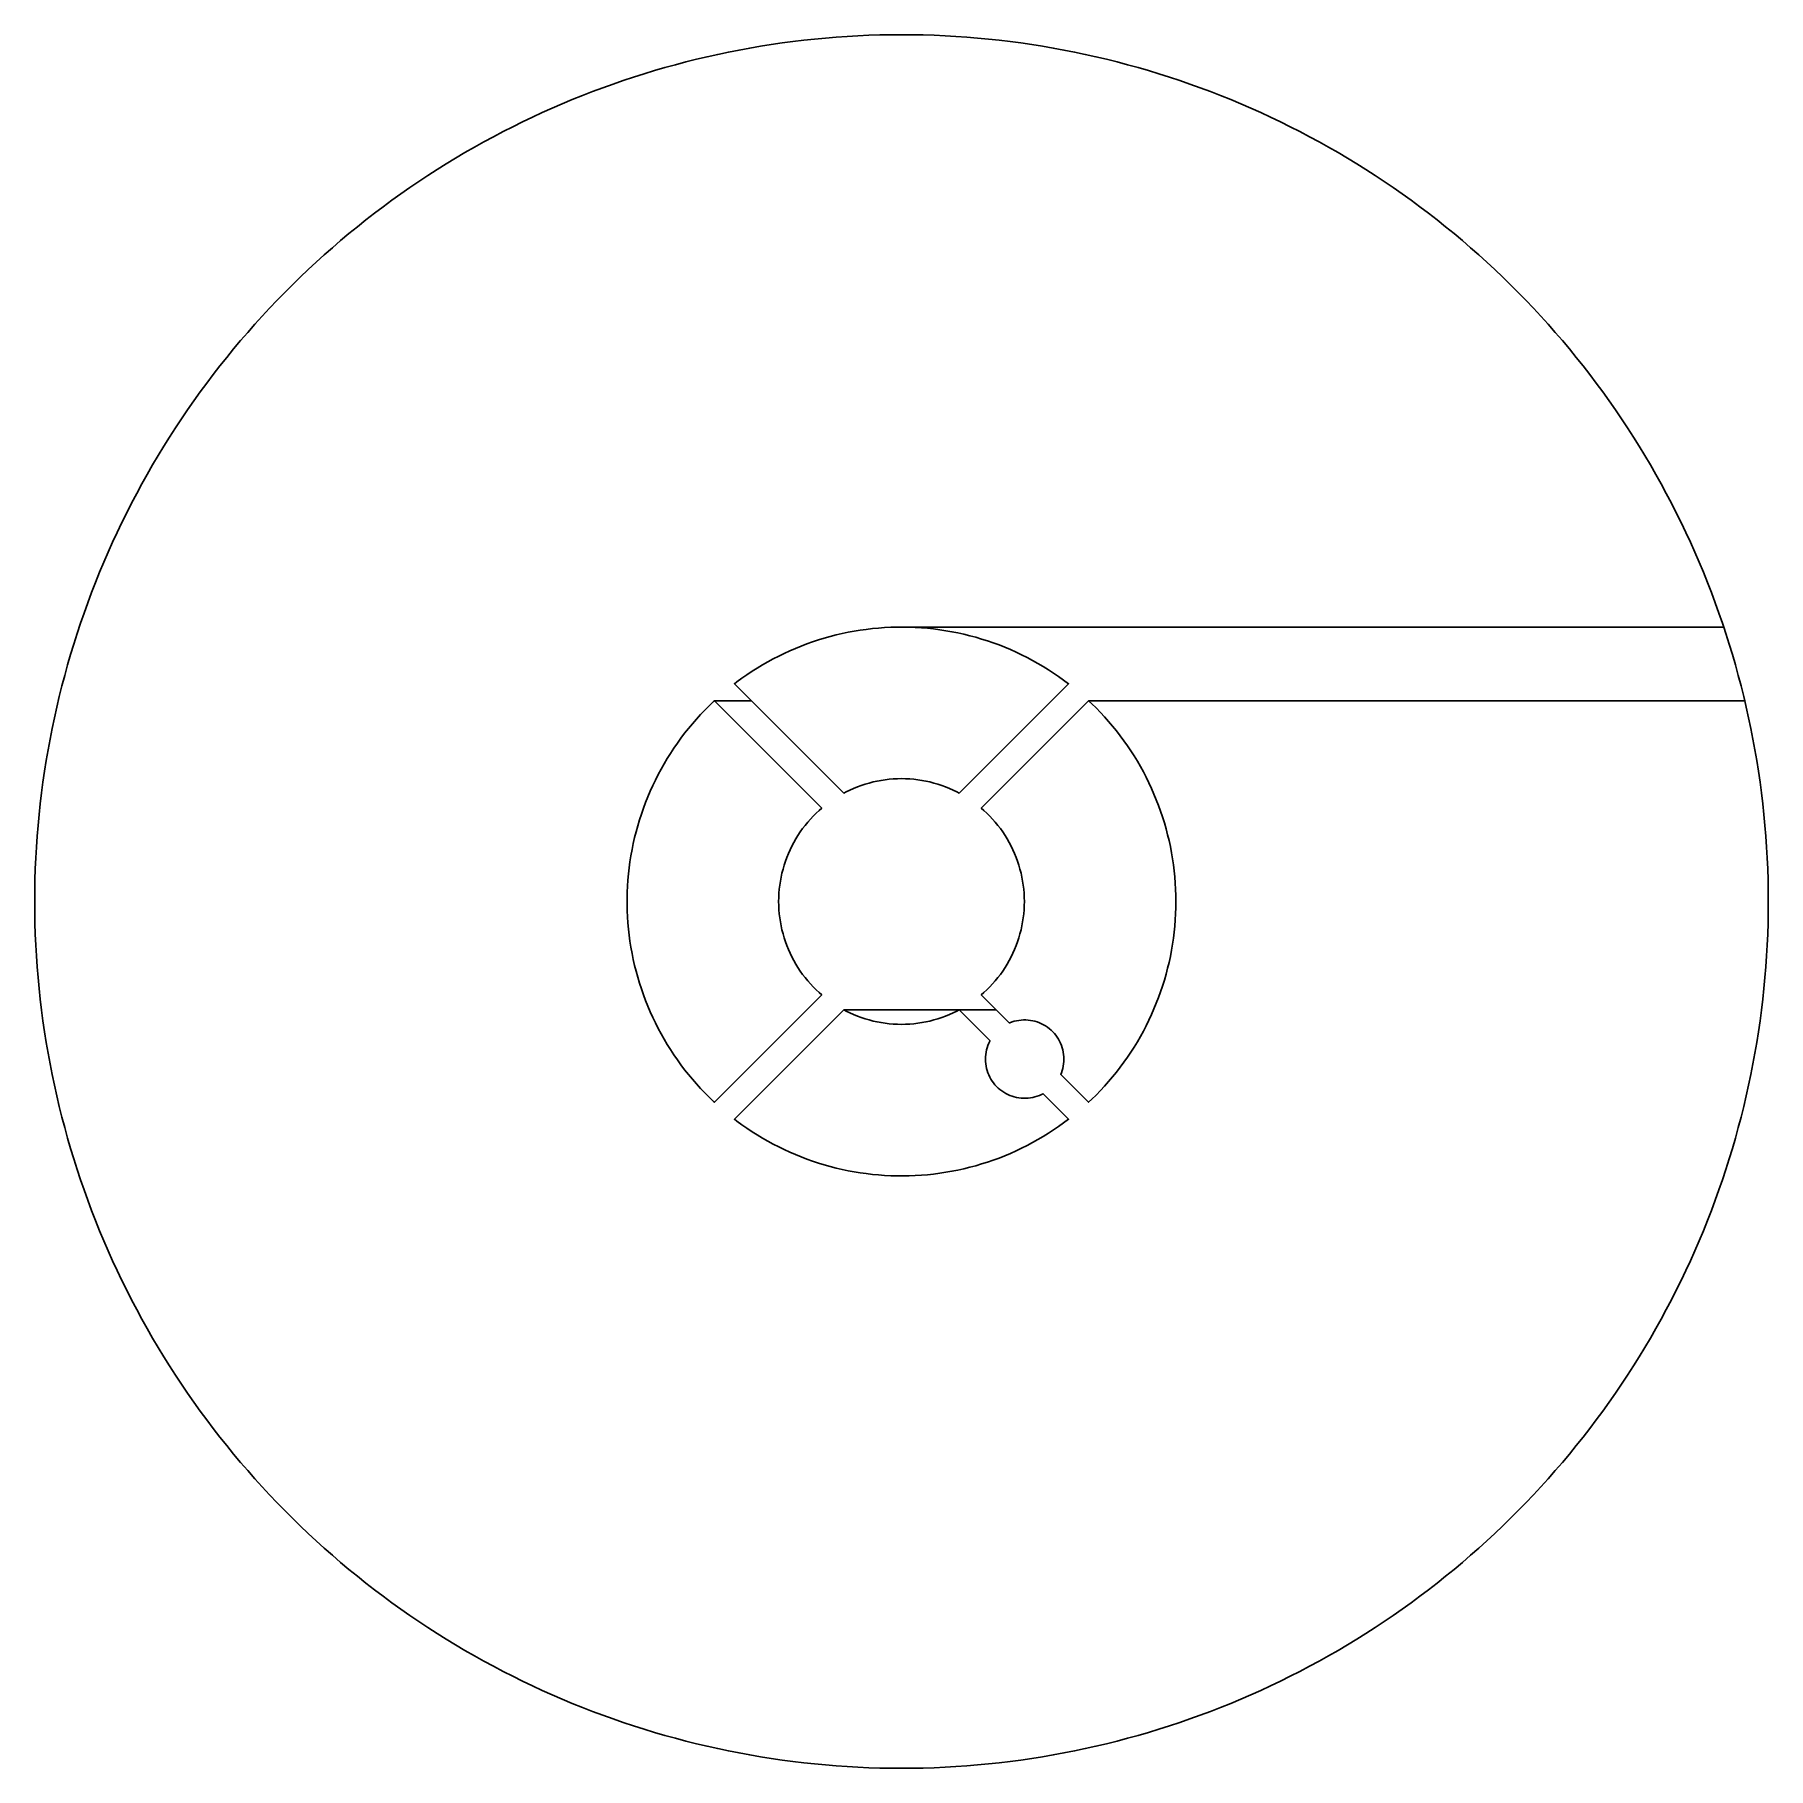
# Model space of a CAD drawing. Extents: x -12700 to 12700, y -12700 to 12700.
import ezdxf

# ---------------------------------------------------------------- set-up
doc = ezdxf.new("R2010")
doc.units = 0
doc.layers.add('L1D0', color=1, linetype='CONTINUOUS')

msp = doc.modelspace()

# ---------------------------------------------------------------- linework, layer by layer
at = {"layer": 'L1D0'}
msp.add_lwpolyline([(0, -12700.084), (-159.59, -12699.081), (-319.154, -12696.073), (-478.668, -12691.06), (-638.107, -12684.043), (-797.445, -12675.023), (-956.657, -12664.001), (-1115.718, -12650.98), (-1274.602, -12635.961), (-1433.286, -12618.947), (-1591.743, -12599.94), (-1749.948, -12578.943), (-1907.878, -12555.96), (-2065.506, -12530.994), (-2222.807, -12504.049), (-2379.758, -12475.13), (-2536.333, -12444.241), (-2692.508, -12411.387), (-2848.257, -12376.573), (-3003.557, -12339.804), (-3158.382, -12301.087), (-3312.709, -12260.427), (-3466.512, -12217.832), (-3619.768, -12173.307), (-3772.453, -12126.86), (-3924.542, -12078.497), (-4076.011, -12028.228), (-4226.836, -11976.059), (-4376.994, -11921.998), (-4526.461, -11866.056), (-4675.213, -11808.239), (-4823.226, -11748.558), (-4970.478, -11687.021), (-5116.945, -11623.639), (-5262.605, -11558.422), (-5407.433, -11491.379), (-5551.407, -11422.522), (-5694.504, -11351.861), (-5836.703, -11279.407), (-5977.979, -11205.172), (-6118.312, -11129.168), (-6257.678, -11051.406), (-6396.057, -10971.9), (-6533.425, -10890.66), (-6669.762, -10807.701), (-6805.045, -10723.035), (-6939.254, -10636.676), (-7072.367, -10548.637), (-7204.363, -10458.933), (-7335.222, -10367.577), (-7464.922, -10274.583), (-7593.443, -10179.968), (-7720.766, -10083.744), (-7846.869, -9985.929), (-7971.733, -9886.536), (-8095.338, -9785.583), (-8217.665, -9683.084), (-8338.694, -9579.056), (-8458.406, -9473.515), (-8576.783, -9366.478), (-8693.805, -9257.962), (-8809.455, -9147.985), (-8923.713, -9036.563), (-9036.563, -8923.713), (-9147.985, -8809.455), (-9257.962, -8693.805), (-9366.478, -8576.783), (-9473.515, -8458.406), (-9579.056, -8338.694), (-9683.084, -8217.665), (-9785.583, -8095.338), (-9886.536, -7971.733), (-9985.929, -7846.869), (-10083.744, -7720.766), (-10179.968, -7593.443), (-10274.583, -7464.922), (-10367.577, -7335.222), (-10458.933, -7204.363), (-10548.637, -7072.367), (-10636.676, -6939.254), (-10723.035, -6805.045), (-10807.701, -6669.762), (-10890.66, -6533.425), (-10971.9, -6396.057), (-11051.406, -6257.678), (-11129.168, -6118.312), (-11205.172, -5977.979), (-11279.407, -5836.703), (-11351.861, -5694.504), (-11422.522, -5551.407), (-11491.379, -5407.433), (-11558.422, -5262.605), (-11623.639, -5116.945), (-11687.021, -4970.478), (-11748.558, -4823.226), (-11808.239, -4675.213), (-11866.056, -4526.461), (-11921.998, -4376.994), (-11976.059, -4226.836), (-12028.228, -4076.011), (-12078.497, -3924.542), (-12126.86, -3772.453), (-12173.307, -3619.768), (-12217.832, -3466.512), (-12260.427, -3312.709), (-12301.087, -3158.382), (-12339.804, -3003.557), (-12376.573, -2848.257), (-12411.387, -2692.508), (-12444.241, -2536.333), (-12475.13, -2379.758), (-12504.049, -2222.807), (-12530.994, -2065.506), (-12555.96, -1907.878), (-12578.943, -1749.948), (-12599.94, -1591.743), (-12618.947, -1433.286), (-12635.961, -1274.602), (-12650.98, -1115.718), (-12664.001, -956.657), (-12675.023, -797.445), (-12684.043, -638.107), (-12691.06, -478.668), (-12696.073, -319.154), (-12699.081, -159.59), (-12700.084, 0), (-12699.081, 159.59), (-12696.073, 319.154), (-12691.06, 478.668), (-12684.043, 638.107), (-12675.023, 797.445), (-12664.001, 956.657), (-12650.98, 1115.718), (-12635.961, 1274.602), (-12618.947, 1433.286), (-12599.94, 1591.743), (-12578.943, 1749.948), (-12555.96, 1907.878), (-12530.994, 2065.506), (-12504.049, 2222.807), (-12475.13, 2379.758), (-12444.241, 2536.333), (-12411.387, 2692.508), (-12376.573, 2848.257), (-12339.804, 3003.557), (-12301.087, 3158.382), (-12260.427, 3312.709), (-12217.832, 3466.512), (-12173.307, 3619.768), (-12126.86, 3772.453), (-12078.497, 3924.542), (-12028.228, 4076.011), (-11976.059, 4226.836), (-11921.998, 4376.994), (-11866.056, 4526.461), (-11808.239, 4675.213), (-11748.558, 4823.226), (-11687.021, 4970.478), (-11623.639, 5116.945), (-11558.422, 5262.605), (-11491.379, 5407.433), (-11422.522, 5551.407), (-11351.861, 5694.504), (-11279.407, 5836.703), (-11205.172, 5977.979), (-11129.168, 6118.312), (-11051.406, 6257.678), (-10971.9, 6396.057), (-10890.66, 6533.425), (-10807.701, 6669.762), (-10723.035, 6805.045), (-10636.676, 6939.254), (-10548.637, 7072.367), (-10458.933, 7204.363), (-10367.577, 7335.222), (-10274.583, 7464.922), (-10179.968, 7593.443), (-10083.744, 7720.766), (-9985.929, 7846.869), (-9886.536, 7971.733), (-9785.583, 8095.338), (-9683.084, 8217.665), (-9579.056, 8338.694), (-9473.515, 8458.406), (-9366.478, 8576.783), (-9257.962, 8693.805), (-9147.985, 8809.455), (-9036.563, 8923.713), (-8923.713, 9036.563), (-8809.455, 9147.985), (-8693.805, 9257.962), (-8576.783, 9366.478), (-8458.406, 9473.515), (-8338.694, 9579.056), (-8217.665, 9683.084), (-8095.338, 9785.583), (-7971.733, 9886.536), (-7846.869, 9985.929), (-7720.766, 10083.744), (-7593.443, 10179.968), (-7464.922, 10274.583), (-7335.222, 10367.577), (-7204.363, 10458.933), (-7072.367, 10548.637), (-6939.254, 10636.676), (-6805.045, 10723.035), (-6669.762, 10807.701), (-6533.425, 10890.66), (-6396.057, 10971.9), (-6257.678, 11051.406), (-6118.312, 11129.168), (-5977.979, 11205.172), (-5836.703, 11279.407), (-5694.504, 11351.861), (-5551.407, 11422.522), (-5407.433, 11491.379), (-5262.605, 11558.422), (-5116.945, 11623.639), (-4970.478, 11687.021), (-4823.226, 11748.558), (-4675.213, 11808.239), (-4526.461, 11866.056), (-4376.994, 11921.998), (-4226.836, 11976.059), (-4076.011, 12028.228), (-3924.542, 12078.497), (-3772.453, 12126.86), (-3619.768, 12173.307), (-3466.512, 12217.832), (-3312.709, 12260.427), (-3158.382, 12301.087), (-3003.557, 12339.804), (-2848.257, 12376.573), (-2692.508, 12411.387), (-2536.333, 12444.241), (-2379.758, 12475.13), (-2222.807, 12504.049), (-2065.506, 12530.994), (-1907.878, 12555.96), (-1749.948, 12578.943), (-1591.743, 12599.94), (-1433.286, 12618.947), (-1274.602, 12635.961), (-1115.718, 12650.98), (-956.657, 12664.001), (-797.445, 12675.023), (-638.107, 12684.043), (-478.668, 12691.06), (-319.154, 12696.073), (-159.59, 12699.081), (0, 12700.084), (159.59, 12699.081), (319.154, 12696.073), (478.668, 12691.06), (638.107, 12684.043), (797.445, 12675.023), (956.657, 12664.001), (1115.718, 12650.98), (1274.602, 12635.961), (1433.286, 12618.947), (1591.743, 12599.94), (1749.948, 12578.943), (1907.878, 12555.96), (2065.506, 12530.994), (2222.807, 12504.049), (2379.758, 12475.13), (2536.333, 12444.241), (2692.508, 12411.387), (2848.257, 12376.573), (3003.557, 12339.804), (3158.382, 12301.087), (3312.709, 12260.427), (3466.512, 12217.832), (3619.768, 12173.307), (3772.453, 12126.86), (3924.542, 12078.497), (4076.011, 12028.228), (4226.836, 11976.059), (4376.994, 11921.998), (4526.461, 11866.056), (4675.213, 11808.239), (4823.226, 11748.558), (4970.478, 11687.021), (5116.945, 11623.639), (5262.605, 11558.422), (5407.433, 11491.379), (5551.407, 11422.522), (5694.504, 11351.861), (5836.703, 11279.407), (5977.979, 11205.172), (6118.312, 11129.168), (6257.678, 11051.406), (6396.057, 10971.9), (6533.425, 10890.66), (6669.762, 10807.701), (6805.045, 10723.035), (6939.254, 10636.676), (7072.367, 10548.637), (7204.363, 10458.933), (7335.222, 10367.577), (7464.922, 10274.583), (7593.443, 10179.968), (7720.766, 10083.744), (7846.869, 9985.929), (7971.733, 9886.536), (8095.338, 9785.583), (8217.665, 9683.084), (8338.694, 9579.056), (8458.406, 9473.515), (8576.783, 9366.478), (8693.805, 9257.962), (8809.455, 9147.985), (8923.713, 9036.563), (9036.563, 8923.713), (9147.985, 8809.455), (9257.962, 8693.805), (9366.478, 8576.783), (9473.515, 8458.406), (9579.056, 8338.694), (9683.084, 8217.665), (9785.583, 8095.338), (9886.536, 7971.733), (9985.929, 7846.869), (10083.744, 7720.766), (10179.968, 7593.443), (10274.583, 7464.922), (10367.577, 7335.222), (10458.933, 7204.363), (10548.637, 7072.367), (10636.676, 6939.254), (10723.035, 6805.045), (10807.701, 6669.762), (10890.66, 6533.425), (10971.9, 6396.057), (11051.406, 6257.678), (11129.168, 6118.312), (11205.172, 5977.979), (11279.407, 5836.703), (11351.861, 5694.504), (11422.522, 5551.407), (11491.379, 5407.433), (11558.422, 5262.605), (11623.639, 5116.945), (11687.021, 4970.478), (11748.558, 4823.226), (11808.239, 4675.213), (11866.056, 4526.461), (11921.998, 4376.994), (11976.059, 4226.836), (12028.228, 4076.011), (12046.644, 4020.521), (22.475, 4020.521), (-67.422, 4020.018), (-157.286, 4017.506), (-247.071, 4012.985), (-336.732, 4006.458), (-426.226, 3997.928), (-515.506, 3987.399), (-604.528, 3974.876), (-693.248, 3960.366), (-781.621, 3943.876), (-869.604, 3925.415), (-957.152, 3904.991), (-1044.221, 3882.615), (-1130.769, 3858.297), (-1216.751, 3832.051), (-1302.124, 3803.888), (-1386.847, 3773.824), (-1470.877, 3741.873), (-1554.17, 3708.052), (-1636.687, 3672.376), (-1718.386, 3634.865), (-1799.226, 3595.536), (-1879.166, 3554.41), (-1958.166, 3511.507), (-2036.188, 3466.848), (-2113.191, 3420.455), (-2189.139, 3372.353), (-2263.991, 3322.565), (-2337.712, 3271.116), (-2410.264, 3218.031), (-2447.761, 3189.286), (-2199.528, 2941.053), (-2741.171, 2941.053), (-2754.244, 2929.033), (-2819.044, 2866.72), (-2882.434, 2802.975), (-2944.383, 2737.828), (-3004.86, 2671.313), (-3063.835, 2603.461), (-3121.277, 2534.309), (-3177.16, 2463.889), (-3231.454, 2392.237), (-3284.132, 2319.39), (-3335.169, 2245.383), (-3384.538, 2170.253), (-3432.215, 2094.038), (-3478.176, 2016.776), (-3522.398, 1938.506), (-3564.859, 1859.267), (-3605.538, 1779.099), (-3644.414, 1698.04), (-3681.468, 1616.133), (-3716.682, 1533.418), (-3750.037, 1449.936), (-3781.518, 1365.73), (-3811.108, 1280.84), (-3838.792, 1195.311), (-3864.558, 1109.183), (-3888.391, 1022.501), (-3910.28, 935.308), (-3930.215, 847.647), (-3948.184, 759.563), (-3964.18, 671.099), (-3978.193, 582.299), (-3990.218, 493.208), (-4000.248, 403.87), (-4008.278, 314.331), (-4014.304, 224.635), (-4018.323, 134.826), (-4020.332, 44.949), (-4020.332, -44.949), (-4018.323, -134.826), (-4014.304, -224.635), (-4008.278, -314.331), (-4000.248, -403.87), (-3990.218, -493.208), (-3978.193, -582.299), (-3964.18, -671.099), (-3948.184, -759.563), (-3930.215, -847.647), (-3910.28, -935.308), (-3888.391, -1022.501), (-3864.558, -1109.183), (-3838.792, -1195.311), (-3811.108, -1280.84), (-3781.518, -1365.73), (-3750.037, -1449.936), (-3716.682, -1533.418), (-3681.468, -1616.133), (-3644.414, -1698.04), (-3605.538, -1779.099), (-3564.859, -1859.267), (-3522.398, -1938.506), (-3478.176, -2016.776), (-3432.215, -2094.038), (-3384.538, -2170.253), (-3335.169, -2245.383), (-3284.132, -2319.39), (-3231.454, -2392.237), (-3177.16, -2463.889), (-3121.277, -2534.309), (-3063.835, -2603.461), (-3004.86, -2671.313), (-2944.383, -2737.828), (-2882.434, -2802.975), (-2819.044, -2866.72), (-2754.244, -2929.033), (-2741.173, -2941.051), (-1168.892, -1368.77), (-1207.468, -1335.035), (-1251.404, -1293.942), (-1293.942, -1251.404), (-1335.035, -1207.468), (-1374.637, -1162.183), (-1412.704, -1115.601), (-1449.193, -1067.772), (-1484.063, -1018.751), (-1517.276, -968.592), (-1548.794, -917.352), (-1578.582, -865.086), (-1606.608, -811.855), (-1632.839, -757.717), (-1657.246, -702.732), (-1679.802, -646.963), (-1700.483, -590.471), (-1719.264, -533.32), (-1736.124, -475.573), (-1751.046, -417.295), (-1764.012, -358.55), (-1775.008, -299.406), (-1784.022, -239.927), (-1791.042, -180.18), (-1796.063, -120.231), (-1799.078, -60.149), (-1800.083, 0), (-1799.078, 60.15), (-1796.063, 120.232), (-1791.042, 180.181), (-1784.022, 239.928), (-1775.008, 299.407), (-1764.012, 358.551), (-1751.046, 417.296), (-1736.124, 475.574), (-1719.264, 533.321), (-1700.483, 590.472), (-1679.802, 646.964), (-1657.246, 702.733), (-1632.839, 757.718), (-1606.608, 811.856), (-1578.582, 865.087), (-1548.794, 917.353), (-1517.276, 968.593), (-1484.063, 1018.752), (-1449.193, 1067.773), (-1412.704, 1115.602), (-1374.637, 1162.184), (-1335.035, 1207.469), (-1293.942, 1251.405), (-1251.404, 1293.943), (-1207.468, 1335.036), (-1168.89, 1368.772), (-2741.171, 2941.053), (-2199.528, 2941.053), (-846.726, 1588.249), (-811.855, 1606.609), (-757.717, 1632.84), (-702.732, 1657.247), (-646.963, 1679.803), (-590.471, 1700.484), (-533.32, 1719.265), (-475.573, 1736.125), (-417.295, 1751.047), (-358.55, 1764.013), (-299.406, 1775.009), (-239.927, 1784.023), (-180.18, 1791.043), (-120.231, 1796.064), (-60.149, 1799.079), (0, 1800.084), (60.15, 1799.079), (120.232, 1796.064), (180.181, 1791.043), (239.928, 1784.023), (299.407, 1775.009), (358.551, 1764.013), (417.296, 1751.047), (475.574, 1736.125), (533.321, 1719.265), (590.472, 1700.484), (646.964, 1679.803), (702.733, 1657.247), (757.718, 1632.84), (811.856, 1606.609), (846.728, 1588.249), (2447.923, 3189.445), (2446.09, 3190.883), (2374.136, 3244.776), (2300.995, 3297.046), (2226.704, 3347.668), (2151.299, 3396.617), (2074.819, 3443.867), (1997.302, 3489.395), (1918.786, 3533.179), (1839.311, 3575.196), (1758.916, 3615.427), (1677.642, 3653.849), (1595.529, 3690.445), (1512.618, 3725.195), (1428.951, 3758.084), (1344.57, 3789.093), (1259.516, 3818.208), (1173.833, 3845.414), (1087.563, 3870.698), (1000.749, 3894.046), (913.435, 3915.448), (825.664, 3934.892), (737.481, 3952.368), (648.928, 3967.869), (560.052, 3981.386), (470.895, 3992.913), (381.503, 4002.443), (291.92, 4009.972), (202.191, 4015.497), (112.361, 4019.013), (22.475, 4020.521), (12046.644, 4020.521), (12078.497, 3924.542), (12126.86, 3772.453), (12173.307, 3619.768), (12217.832, 3466.512), (12260.427, 3312.709), (12301.087, 3158.382), (12339.804, 3003.557), (12354.612, 2941.014), (2741.136, 2941.014), (1168.893, 1368.771), (1207.469, 1335.036), (1251.405, 1293.943), (1293.943, 1251.405), (1335.036, 1207.469), (1374.638, 1162.184), (1412.705, 1115.602), (1449.194, 1067.773), (1484.064, 1018.752), (1517.277, 968.593), (1548.795, 917.353), (1578.583, 865.087), (1606.609, 811.856), (1632.84, 757.718), (1657.247, 702.733), (1679.803, 646.964), (1700.484, 590.472), (1719.265, 533.321), (1736.125, 475.574), (1751.047, 417.296), (1764.013, 358.551), (1775.009, 299.407), (1784.023, 239.928), (1791.043, 180.181), (1796.064, 120.232), (1799.079, 60.15), (1800.084, 0), (1799.079, -60.149), (1796.064, -120.231), (1791.043, -180.18), (1784.023, -239.927), (1775.009, -299.406), (1764.013, -358.55), (1751.047, -417.295), (1736.125, -475.573), (1719.265, -533.32), (1700.484, -590.471), (1679.803, -646.963), (1657.247, -702.732), (1632.84, -757.717), (1606.609, -811.855), (1578.583, -865.086), (1548.795, -917.352), (1517.277, -968.592), (1484.064, -1018.751), (1449.194, -1067.772), (1412.705, -1115.601), (1374.638, -1162.183), (1335.036, -1207.468), (1293.943, -1251.404), (1251.405, -1293.942), (1207.469, -1335.035), (1168.894, -1368.769), (1388.372, -1588.247), (-846.728, -1588.247), (-2447.763, -3189.285), (-2410.264, -3218.031), (-2337.712, -3271.116), (-2263.991, -3322.565), (-2189.139, -3372.353), (-2113.191, -3420.455), (-2036.188, -3466.848), (-1958.166, -3511.507), (-1879.166, -3554.41), (-1799.226, -3595.536), (-1718.386, -3634.865), (-1636.687, -3672.376), (-1554.17, -3708.052), (-1470.877, -3741.873), (-1386.847, -3773.824), (-1302.124, -3803.888), (-1216.751, -3832.051), (-1130.769, -3858.297), (-1044.221, -3882.615), (-957.152, -3904.991), (-869.604, -3925.415), (-781.621, -3943.876), (-693.248, -3960.366), (-604.528, -3974.876), (-515.506, -3987.399), (-426.226, -3997.928), (-336.732, -4006.458), (-247.071, -4012.985), (-157.286, -4017.506), (-67.422, -4020.018), (22.475, -4020.521), (112.361, -4019.013), (202.191, -4015.497), (291.92, -4009.972), (381.503, -4002.443), (470.895, -3992.913), (560.052, -3981.386), (648.928, -3967.869), (737.481, -3952.368), (825.664, -3934.892), (913.435, -3915.448), (1000.749, -3894.046), (1087.563, -3870.698), (1173.833, -3845.414), (1259.516, -3818.208), (1344.57, -3789.093), (1428.951, -3758.084), (1512.618, -3725.195), (1595.529, -3690.445), (1677.642, -3653.849), (1758.916, -3615.427), (1839.311, -3575.196), (1918.786, -3533.179), (1997.302, -3489.395), (2074.819, -3443.867), (2151.299, -3396.617), (2226.704, -3347.668), (2300.995, -3297.046), (2374.136, -3244.776), (2446.09, -3190.883), (2447.925, -3189.444), (2074.719, -2816.238), (2051.43, -2828.191), (2020.266, -2841.919), (1988.343, -2853.776), (1955.774, -2863.722), (1922.673, -2871.721), (1889.157, -2877.744), (1855.342, -2881.772), (1821.348, -2883.789), (1787.294, -2883.789), (1753.301, -2881.772), (1719.486, -2877.744), (1685.969, -2871.721), (1652.868, -2863.722), (1620.299, -2853.776), (1588.377, -2841.919), (1557.213, -2828.191), (1526.916, -2812.641), (1497.595, -2795.324), (1469.35, -2776.3), (1442.283, -2755.636), (1416.487, -2733.405), (1392.053, -2709.685), (1369.067, -2684.559), (1347.61, -2658.115), (1327.758, -2630.447), (1309.579, -2601.652), (1293.138, -2571.83), (1278.493, -2541.086), (1265.695, -2509.529), (1254.788, -2477.269), (1245.812, -2444.42), (1238.798, -2411.096), (1233.77, -2377.416), (1230.746, -2343.496), (1229.737, -2309.458), (1230.746, -2275.419), (1233.77, -2241.5), (1238.798, -2207.819), (1245.812, -2174.496), (1254.788, -2141.647), (1265.695, -2109.387), (1278.493, -2077.829), (1293.138, -2047.086), (1297.555, -2039.074), (846.729, -1588.248), (811.856, -1606.608), (757.718, -1632.839), (702.733, -1657.246), (646.964, -1679.802), (590.472, -1700.483), (533.321, -1719.264), (475.574, -1736.124), (417.296, -1751.046), (358.551, -1764.012), (299.407, -1775.008), (239.928, -1784.022), (180.181, -1791.042), (120.232, -1796.063), (60.15, -1799.078), (0, -1800.083), (-60.149, -1799.078), (-120.231, -1796.063), (-180.18, -1791.042), (-239.927, -1784.022), (-299.406, -1775.008), (-358.55, -1764.012), (-417.295, -1751.046), (-475.573, -1736.124), (-533.32, -1719.264), (-590.471, -1700.483), (-646.963, -1679.802), (-702.732, -1657.246), (-757.717, -1632.839), (-811.855, -1606.608), (-846.728, -1588.247), (1388.372, -1588.247), (1580.564, -1780.439), (1588.377, -1776.997), (1620.299, -1765.139), (1652.868, -1755.193), (1685.969, -1747.195), (1719.486, -1741.171), (1753.301, -1737.143), (1787.294, -1735.126), (1821.348, -1735.126), (1855.342, -1737.143), (1889.157, -1741.171), (1922.673, -1747.195), (1955.774, -1755.193), (1988.343, -1765.139), (2020.266, -1776.997), (2051.43, -1790.724), (2081.726, -1806.274), (2111.048, -1823.592), (2139.292, -1842.616), (2166.36, -1863.279), (2192.156, -1885.51), (2216.589, -1909.231), (2239.575, -1934.356), (2261.032, -1960.8), (2280.885, -1988.468), (2299.063, -2017.264), (2315.504, -2047.086), (2330.149, -2077.829), (2342.948, -2109.387), (2353.854, -2141.647), (2362.83, -2174.496), (2369.844, -2207.819), (2374.872, -2241.5), (2377.896, -2275.419), (2378.905, -2309.458), (2377.896, -2343.496), (2374.872, -2377.416), (2369.844, -2411.096), (2362.83, -2444.42), (2353.854, -2477.269), (2342.948, -2509.529), (2333.341, -2533.216), (2741.137, -2941.012), (2786.818, -2898.058), (2850.917, -2835.025), (2913.591, -2770.575), (2974.807, -2704.739), (3034.537, -2637.552), (3092.749, -2569.046), (3149.416, -2499.255), (3204.507, -2428.215), (3257.997, -2355.961), (3309.857, -2282.529), (3360.063, -2207.956), (3408.589, -2132.279), (3455.411, -2055.536), (3500.506, -1977.765), (3543.85, -1899.006), (3585.422, -1819.297), (3625.202, -1738.678), (3663.17, -1657.19), (3699.306, -1574.874), (3733.593, -1491.771), (3766.013, -1407.921), (3796.55, -1323.368), (3825.189, -1238.153), (3851.916, -1152.319), (3876.717, -1065.909), (3899.579, -978.966), (3920.493, -891.534), (3939.446, -803.655), (3956.429, -715.375), (3971.435, -626.738), (3984.455, -537.787), (3995.483, -448.567), (4004.513, -359.123), (4011.541, -269.5), (4016.564, -179.741), (4019.579, -89.893), (4020.584, 0), (4019.579, 89.893), (4016.564, 179.741), (4011.541, 269.5), (4004.513, 359.123), (3995.483, 448.567), (3984.455, 537.787), (3971.435, 626.738), (3956.429, 715.375), (3939.446, 803.655), (3920.493, 891.534), (3899.579, 978.966), (3876.717, 1065.909), (3851.916, 1152.319), (3825.189, 1238.153), (3796.55, 1323.368), (3766.013, 1407.921), (3733.593, 1491.771), (3699.306, 1574.874), (3663.17, 1657.19), (3625.202, 1738.678), (3585.422, 1819.297), (3543.85, 1899.006), (3500.506, 1977.765), (3455.411, 2055.536), (3408.589, 2132.279), (3360.063, 2207.956), (3309.857, 2282.529), (3257.997, 2355.961), (3204.507, 2428.215), (3149.416, 2499.255), (3092.749, 2569.046), (3034.537, 2637.552), (2974.807, 2704.739), (2913.591, 2770.575), (2850.917, 2835.025), (2786.818, 2898.058), (2741.136, 2941.014), (12354.612, 2941.014), (12376.573, 2848.257), (12411.387, 2692.508), (12444.241, 2536.333), (12475.13, 2379.758), (12504.049, 2222.807), (12530.994, 2065.506), (12555.96, 1907.878), (12578.943, 1749.948), (12599.94, 1591.743), (12618.947, 1433.286), (12635.961, 1274.602), (12650.98, 1115.718), (12664.001, 956.657), (12675.023, 797.445), (12684.043, 638.107), (12691.06, 478.668), (12696.073, 319.154), (12699.081, 159.59), (12700.084, 0), (12699.081, -159.59), (12696.073, -319.154), (12691.06, -478.668), (12684.043, -638.107), (12675.023, -797.445), (12664.001, -956.657), (12650.98, -1115.718), (12635.961, -1274.602), (12618.947, -1433.286), (12599.94, -1591.743), (12578.943, -1749.948), (12555.96, -1907.878), (12530.994, -2065.506), (12504.049, -2222.807), (12475.13, -2379.758), (12444.241, -2536.333), (12411.387, -2692.508), (12376.573, -2848.257), (12339.804, -3003.557), (12301.087, -3158.382), (12260.427, -3312.709), (12217.832, -3466.512), (12173.307, -3619.768), (12126.86, -3772.453), (12078.497, -3924.542), (12028.228, -4076.011), (11976.059, -4226.836), (11921.998, -4376.994), (11866.056, -4526.461), (11808.239, -4675.213), (11748.558, -4823.226), (11687.021, -4970.478), (11623.639, -5116.945), (11558.422, -5262.605), (11491.379, -5407.433), (11422.522, -5551.407), (11351.861, -5694.504), (11279.407, -5836.703), (11205.172, -5977.979), (11129.168, -6118.312), (11051.406, -6257.678), (10971.9, -6396.057), (10890.66, -6533.425), (10807.701, -6669.762), (10723.035, -6805.045), (10636.676, -6939.254), (10548.637, -7072.367), (10458.933, -7204.363), (10367.577, -7335.222), (10274.583, -7464.922), (10179.968, -7593.443), (10083.744, -7720.766), (9985.929, -7846.869), (9886.536, -7971.733), (9785.583, -8095.338), (9683.084, -8217.665), (9579.056, -8338.694), (9473.515, -8458.406), (9366.478, -8576.783), (9257.962, -8693.805), (9147.985, -8809.455), (9036.563, -8923.713), (8923.713, -9036.563), (8809.455, -9147.985), (8693.805, -9257.962), (8576.783, -9366.478), (8458.406, -9473.515), (8338.694, -9579.056), (8217.665, -9683.084), (8095.338, -9785.583), (7971.733, -9886.536), (7846.869, -9985.929), (7720.766, -10083.744), (7593.443, -10179.968), (7464.922, -10274.583), (7335.222, -10367.577), (7204.363, -10458.933), (7072.367, -10548.637), (6939.254, -10636.676), (6805.045, -10723.035), (6669.762, -10807.701), (6533.425, -10890.66), (6396.057, -10971.9), (6257.678, -11051.406), (6118.312, -11129.168), (5977.979, -11205.172), (5836.703, -11279.407), (5694.504, -11351.861), (5551.407, -11422.522), (5407.433, -11491.379), (5262.605, -11558.422), (5116.945, -11623.639), (4970.478, -11687.021), (4823.226, -11748.558), (4675.213, -11808.239), (4526.461, -11866.056), (4376.994, -11921.998), (4226.836, -11976.059), (4076.011, -12028.228), (3924.542, -12078.497), (3772.453, -12126.86), (3619.768, -12173.307), (3466.512, -12217.832), (3312.709, -12260.427), (3158.382, -12301.087), (3003.557, -12339.804), (2848.257, -12376.573), (2692.508, -12411.387), (2536.333, -12444.241), (2379.758, -12475.13), (2222.807, -12504.049), (2065.506, -12530.994), (1907.878, -12555.96), (1749.948, -12578.943), (1591.743, -12599.94), (1433.286, -12618.947), (1274.602, -12635.961), (1115.718, -12650.98), (956.657, -12664.001), (797.445, -12675.023), (638.107, -12684.043), (478.668, -12691.06), (319.154, -12696.073), (159.59, -12699.081)], close=True, dxfattribs=at)

doc.saveas('drawing.dxf')
